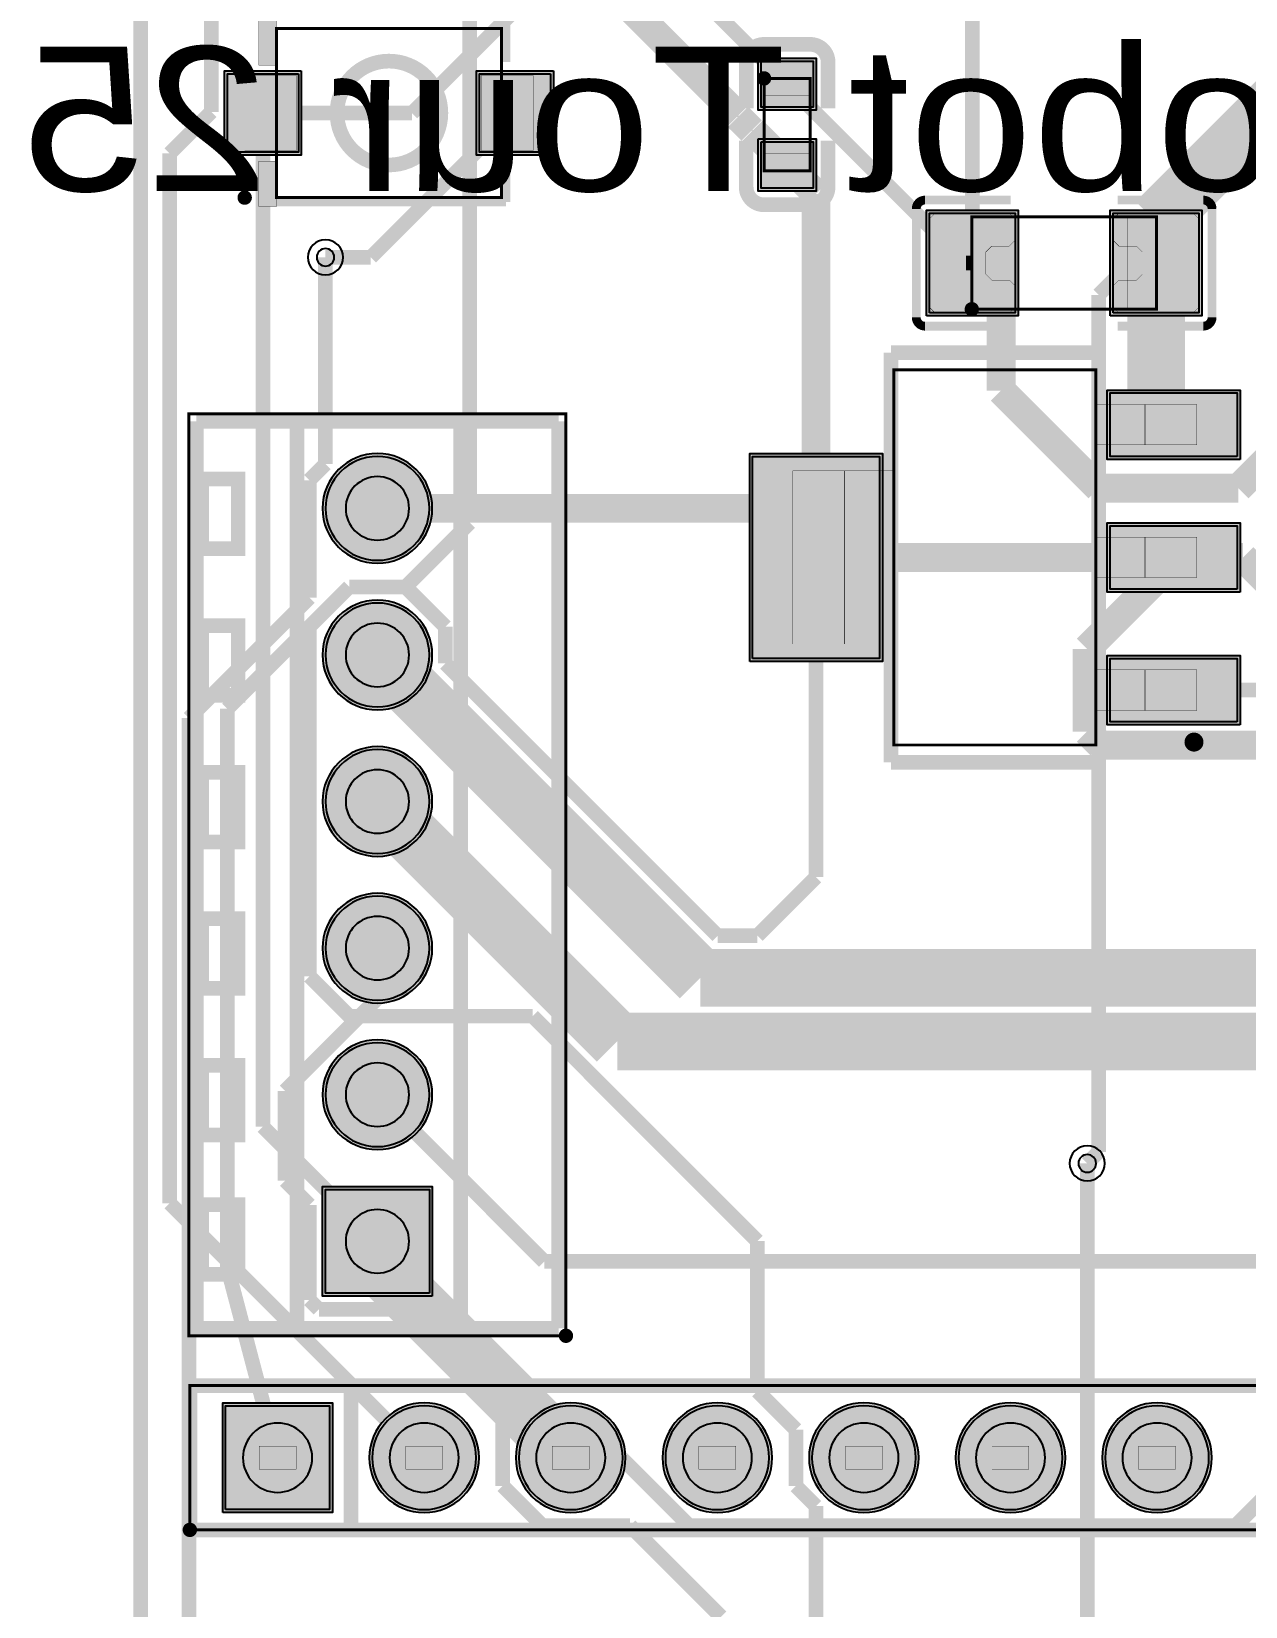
# Model space of a CAD drawing. Header units: millimetres. Extents: x 37.1 to 92.6, y -93.1 to -31.1.
# Drawn here: x 37.11 to 58.14, y -72.28 to -44.99 of the extents above; entities that cross this region are included whole.
import ezdxf
from ezdxf.enums import TextEntityAlignment as Align

# ---------------------------------------------------------------- set-up
doc = ezdxf.new("R2010")
doc.units = ezdxf.units.MM
doc.header["$MEASUREMENT"] = 0
for name, color, linetype, true_color in [('Board-Outline-Layer', 7, 'Continuous', 0xff00ff), ('Bottom-Layer', 7, 'Continuous', 0x0000ff), ('Bottom-Paste-Mask-Layer', 7, 'Continuous', 0x800000), ('Bottom-Silkscreen-Layer', 7, 'Continuous', 0x66cc33), ('Bottom-Solder-Mask-Layer', 7, 'Continuous', 0xaa00ff), ('Component-Marking-Layer', 7, 'Continuous', 0x66ffcc), ('Component-Shape-Layer', 7, 'Continuous', 0x00cccc), ('Document-Layer', 7, 'Continuous', 0xffffff), ('Hole-Layer', 7, 'Continuous', 0x222222), ('Multi-Layer', 7, 'Continuous', 0xc0c0c0), ('Pin-Floating-Layer', 7, 'Continuous', 0xff99ff), ('Pin-Soldering-Layer', 7, 'Continuous', 0xcc9999), ('Top-Layer', 7, 'Continuous', 0xff0000), ('Top-Paste-Mask-Layer', 7, 'Continuous', 0x808080), ('Top-Silkscreen-Layer', 7, 'Continuous', 0xffcc00), ('Top-Solder-Mask-Layer', 7, 'Continuous', 0x800080)]:
    doc.layers.add(name, color=color, linetype=linetype, true_color=true_color)
doc.styles.get("Standard").update_dxf_attribs({"font": 'arial.ttf'})

msp = doc.modelspace()

# ---------------------------------------------------------------- hatches: boundary and pattern name
at = {"layer": 'Bottom-Layer'}
for points in [[(42.2, -53.25, 1), (44, -53.25, 1)], [(42.2, -55.79, 1), (44, -55.79, 1)], [(42.2, -58.33, 1), (44, -58.33, 1)], [(42.2, -60.87, 1), (44, -60.87, 1)], [(42.2, -63.41, 1), (44, -63.41, 1)], [(44, -66.85), (42.2, -66.85), (42.2, -65.05), (44, -65.05)], [(40.47, -70.6), (40.47, -68.8), (42.27, -68.8), (42.27, -70.6)], [(43.01, -69.7, 1), (44.81, -69.7, 1)], [(45.55, -69.7, 1), (47.35, -69.7, 1)], [(48.09, -69.7, 1), (49.89, -69.7, 1)], [(50.63, -69.7, 1), (52.43, -69.7, 1)], [(53.17, -69.7, 1), (54.97, -69.7, 1)], [(55.71, -69.7, 1), (57.51, -69.7, 1)]]:
    msp.add_hatch(color=256, dxfattribs=at).paths.add_polyline_path(points)
at = {"layer": 'Bottom-Paste-Mask-Layer'}
for points in [[(42.2, -53.25, 1), (44, -53.25, 1)], [(42.2, -55.79, 1), (44, -55.79, 1)], [(42.2, -58.33, 1), (44, -58.33, 1)], [(42.2, -60.87, 1), (44, -60.87, 1)], [(42.2, -63.41, 1), (44, -63.41, 1)], [(44, -66.85), (42.2, -66.85), (42.2, -65.05), (44, -65.05)], [(40.47, -70.6), (40.47, -68.8), (42.27, -68.8), (42.27, -70.6)], [(43.01, -69.7, 1), (44.81, -69.7, 1)], [(45.55, -69.7, 1), (47.35, -69.7, 1)], [(48.09, -69.7, 1), (49.89, -69.7, 1)], [(50.63, -69.7, 1), (52.43, -69.7, 1)], [(53.17, -69.7, 1), (54.97, -69.7, 1)], [(55.71, -69.7, 1), (57.51, -69.7, 1)]]:
    msp.add_hatch(color=256, dxfattribs=at).paths.add_polyline_path(points)
at = {"layer": 'Bottom-Solder-Mask-Layer'}
for points in [[(42.149, -53.25, 1), (44.051, -53.25, 1)], [(42.149, -55.79, 1), (44.051, -55.79, 1)], [(42.149, -58.33, 1), (44.051, -58.33, 1)], [(42.149, -60.87, 1), (44.051, -60.87, 1)], [(42.149, -63.41, 1), (44.051, -63.41, 1)], [(44.051, -66.901), (42.149, -66.901), (42.149, -64.999), (44.051, -64.999)], [(40.419, -70.651), (40.419, -68.749), (42.321, -68.749), (42.321, -70.651)], [(42.959, -69.7, 1), (44.861, -69.7, 1)], [(45.499, -69.7, 1), (47.401, -69.7, 1)], [(48.039, -69.7, 1), (49.941, -69.7, 1)], [(50.579, -69.7, 1), (52.481, -69.7, 1)], [(53.119, -69.7, 1), (55.021, -69.7, 1)], [(55.659, -69.7, 1), (57.561, -69.7, 1)]]:
    msp.add_hatch(color=256, dxfattribs=at).paths.add_polyline_path(points)
at = {"layer": 'Component-Marking-Layer'}
for points in [[(49.74, -45.8, 1), (49.86, -45.8, 1)], [(49.74, -45.8, 1), (49.86, -45.8, 1)], [(40.74, -47.865, 1), (40.86, -47.865, 1)], [(40.74, -47.865, 1), (40.86, -47.865, 1)], [(53.34, -49.8, 1), (53.46, -49.8, 1)], [(53.34, -49.8, 1), (53.46, -49.8, 1)], [(57.15, -57.3, 1), (57.35, -57.3, 1)], [(57.15, -57.3, 1), (57.35, -57.3, 1)], [(46.307, -67.587, 1), (46.427, -67.587, 1)], [(46.307, -67.587, 1), (46.427, -67.587, 1)], [(39.79, -70.95, 1), (39.91, -70.95, 1)], [(39.79, -70.95, 1), (39.91, -70.95, 1)]]:
    msp.add_hatch(color=256, dxfattribs=at).paths.add_polyline_path(points)
at = {"layer": 'Hole-Layer'}
for points in [[(42.55, -53.25, 1), (43.65, -53.25, 1)], [(42.55, -55.79, 1), (43.65, -55.79, 1)], [(42.55, -58.33, 1), (43.65, -58.33, 1)], [(42.55, -60.87, 1), (43.65, -60.87, 1)], [(42.55, -63.41, 1), (43.65, -63.41, 1)], [(42.55, -65.95, 1), (43.65, -65.95, 1)], [(40.77, -69.7, 1), (41.97, -69.7, 1)], [(43.31, -69.7, 1), (44.51, -69.7, 1)], [(45.85, -69.7, 1), (47.05, -69.7, 1)], [(48.39, -69.7, 1), (49.59, -69.7, 1)], [(50.93, -69.7, 1), (52.13, -69.7, 1)], [(53.47, -69.7, 1), (54.67, -69.7, 1)], [(56.01, -69.7, 1), (57.21, -69.7, 1)]]:
    msp.add_hatch(color=256, dxfattribs=at).paths.add_polyline_path(points)
at = {"layer": 'Multi-Layer'}
for points in [[(42.2, -53.25, 1), (44, -53.25, 1)], [(42.2, -53.25, 1), (44, -53.25, 1)], [(42.2, -53.25, 1), (44, -53.25, 1)], [(42.2, -55.79, 1), (44, -55.79, 1)], [(42.2, -55.79, 1), (44, -55.79, 1)], [(42.2, -55.79, 1), (44, -55.79, 1)], [(42.2, -58.33, 1), (44, -58.33, 1)], [(42.2, -58.33, 1), (44, -58.33, 1)], [(42.2, -58.33, 1), (44, -58.33, 1)], [(42.2, -60.87, 1), (44, -60.87, 1)], [(42.2, -60.87, 1), (44, -60.87, 1)], [(42.2, -60.87, 1), (44, -60.87, 1)], [(42.2, -63.41, 1), (44, -63.41, 1)], [(42.2, -63.41, 1), (44, -63.41, 1)], [(42.2, -63.41, 1), (44, -63.41, 1)], [(44, -66.85), (42.2, -66.85), (42.2, -65.05), (44, -65.05)], [(44, -66.85), (42.2, -66.85), (42.2, -65.05), (44, -65.05)], [(44, -66.85), (42.2, -66.85), (42.2, -65.05), (44, -65.05)], [(40.47, -70.6), (40.47, -68.8), (42.27, -68.8), (42.27, -70.6)], [(40.47, -70.6), (40.47, -68.8), (42.27, -68.8), (42.27, -70.6)], [(40.47, -70.6), (40.47, -68.8), (42.27, -68.8), (42.27, -70.6)], [(43.01, -69.7, 1), (44.81, -69.7, 1)], [(43.01, -69.7, 1), (44.81, -69.7, 1)], [(43.01, -69.7, 1), (44.81, -69.7, 1)], [(45.55, -69.7, 1), (47.35, -69.7, 1)], [(45.55, -69.7, 1), (47.35, -69.7, 1)], [(45.55, -69.7, 1), (47.35, -69.7, 1)], [(48.09, -69.7, 1), (49.89, -69.7, 1)], [(48.09, -69.7, 1), (49.89, -69.7, 1)], [(48.09, -69.7, 1), (49.89, -69.7, 1)], [(50.63, -69.7, 1), (52.43, -69.7, 1)], [(50.63, -69.7, 1), (52.43, -69.7, 1)], [(50.63, -69.7, 1), (52.43, -69.7, 1)], [(53.17, -69.7, 1), (54.97, -69.7, 1)], [(53.17, -69.7, 1), (54.97, -69.7, 1)], [(53.17, -69.7, 1), (54.97, -69.7, 1)], [(55.71, -69.7, 1), (57.51, -69.7, 1)], [(55.71, -69.7, 1), (57.51, -69.7, 1)], [(55.71, -69.7, 1), (57.51, -69.7, 1)]]:
    msp.add_hatch(color=256, dxfattribs=at).paths.add_polyline_path(points)
at = {"layer": 'Pin-Floating-Layer'}
for points in [[(55.54, -52.15), (55.54, -51.45), (56.41, -51.45), (56.41, -52.15)], [(55.54, -52.15), (55.54, -51.45), (56.41, -51.45), (56.41, -52.15)], [(51.19, -55.6), (51.19, -52.6), (52.06, -52.6), (52.06, -55.6)], [(51.19, -55.6), (51.19, -52.6), (52.06, -52.6), (52.06, -55.6)], [(55.54, -54.45), (55.54, -53.75), (56.41, -53.75), (56.41, -54.45)], [(55.54, -54.45), (55.54, -53.75), (56.41, -53.75), (56.41, -54.45)], [(55.54, -56.75), (55.54, -56.05), (56.41, -56.05), (56.41, -56.75)], [(55.54, -56.75), (55.54, -56.05), (56.41, -56.05), (56.41, -56.75)]]:
    msp.add_hatch(color=256, dxfattribs=at).paths.add_polyline_path(points)
at = {"layer": 'Pin-Soldering-Layer'}
for points in [[(40.8, -47.05), (40.8, -45.75), (41.7, -45.75), (41.7, -47.05)], [(40.8, -47.05), (40.8, -45.75), (41.7, -45.75), (41.7, -47.05)], [(45.8, -47.05), (45.8, -45.75), (44.9, -45.75), (44.9, -47.05)], [(45.8, -47.05), (45.8, -45.75), (44.9, -45.75), (44.9, -47.05)], [(49.8, -45.8), (50.6, -45.8), (50.6, -46.1), (49.8, -46.1)], [(49.8, -45.8), (50.6, -45.8), (50.6, -46.1), (49.8, -46.1)], [(49.8, -47.4), (50.6, -47.4), (50.6, -47.1), (49.8, -47.1)], [(49.8, -47.4), (50.6, -47.4), (50.6, -47.1), (49.8, -47.1)], [(53.4, -49.8), (53.4, -48.2), (53.9, -48.2), (53.9, -49.8)], [(53.4, -49.8), (53.4, -48.2), (53.9, -48.2), (53.9, -49.8)], [(56.6, -49.8), (56.6, -48.2), (56.1, -48.2), (56.1, -49.8)], [(56.6, -49.8), (56.6, -48.2), (56.1, -48.2), (56.1, -49.8)], [(56.4, -52.15), (56.4, -51.45), (57.3, -51.45), (57.3, -52.15)], [(56.4, -52.15), (56.4, -51.45), (57.3, -51.45), (57.3, -52.15)], [(50.3, -55.6), (50.3, -52.6), (51.2, -52.6), (51.2, -55.6)], [(50.3, -55.6), (50.3, -52.6), (51.2, -52.6), (51.2, -55.6)], [(42.65, -53.25, 1), (43.55, -53.25, 1)], [(42.65, -53.25, 1), (43.55, -53.25, 1)], [(56.4, -54.45), (56.4, -53.75), (57.3, -53.75), (57.3, -54.45)], [(56.4, -54.45), (56.4, -53.75), (57.3, -53.75), (57.3, -54.45)], [(42.65, -55.79, 1), (43.55, -55.79, 1)], [(42.65, -55.79, 1), (43.55, -55.79, 1)], [(56.4, -56.75), (56.4, -56.05), (57.3, -56.05), (57.3, -56.75)], [(56.4, -56.75), (56.4, -56.05), (57.3, -56.05), (57.3, -56.75)], [(42.65, -58.33, 1), (43.55, -58.33, 1)], [(42.65, -58.33, 1), (43.55, -58.33, 1)], [(42.65, -60.87, 1), (43.55, -60.87, 1)], [(42.65, -60.87, 1), (43.55, -60.87, 1)], [(42.65, -63.41, 1), (43.55, -63.41, 1)], [(42.65, -63.41, 1), (43.55, -63.41, 1)], [(42.65, -65.95, 1), (43.55, -65.95, 1)], [(42.65, -65.95, 1), (43.55, -65.95, 1)], [(41.05, -69.5), (41.69, -69.5), (41.69, -69.9), (41.05, -69.9)], [(41.05, -69.5), (41.69, -69.5), (41.69, -69.9), (41.05, -69.9)], [(43.59, -69.5), (44.23, -69.5), (44.23, -69.9), (43.59, -69.9)], [(43.59, -69.5), (44.23, -69.5), (44.23, -69.9), (43.59, -69.9)], [(46.13, -69.5), (46.77, -69.5), (46.77, -69.9), (46.13, -69.9)], [(46.13, -69.5), (46.77, -69.5), (46.77, -69.9), (46.13, -69.9)], [(48.67, -69.5), (49.31, -69.5), (49.31, -69.9), (48.67, -69.9)], [(48.67, -69.5), (49.31, -69.5), (49.31, -69.9), (48.67, -69.9)], [(51.21, -69.5), (51.85, -69.5), (51.85, -69.9), (51.21, -69.9)], [(51.21, -69.5), (51.85, -69.5), (51.85, -69.9), (51.21, -69.9)], [(53.75, -69.5), (54.39, -69.5), (54.39, -69.9), (53.75, -69.9)], [(53.75, -69.5), (54.39, -69.5), (54.39, -69.9), (53.75, -69.9)], [(56.29, -69.5), (56.93, -69.5), (56.93, -69.9), (56.29, -69.9)], [(56.29, -69.5), (56.93, -69.5), (56.93, -69.9), (56.29, -69.9)]]:
    msp.add_hatch(color=256, dxfattribs=at).paths.add_polyline_path(points)
at = {"layer": 'Top-Layer'}
for points in [[(49.75, -45.5), (50.65, -45.5), (50.65, -46.3), (49.75, -46.3)], [(41.73, -45.72), (41.73, -47.08), (40.5, -47.08), (40.5, -45.72)], [(46.1, -45.72), (46.1, -47.08), (44.87, -47.08), (44.87, -45.72)], [(49.75, -46.9), (50.65, -46.9), (50.65, -47.7), (49.75, -47.7)], [(52.665, -49.864), (52.665, -48.136), (54.15, -48.136), (54.15, -49.864)], [(55.85, -49.864), (55.85, -48.136), (57.335, -48.136), (57.335, -49.864)], [(57.999, -52.35), (55.799, -52.35), (55.799, -51.25), (57.999, -51.25)], [(42.2, -53.25, 1), (44, -53.25, 1)], [(49.601, -55.85), (49.601, -52.35), (51.801, -52.35), (51.801, -55.85)], [(57.999, -54.65), (55.799, -54.65), (55.799, -53.55), (57.999, -53.55)], [(42.2, -55.79, 1), (44, -55.79, 1)], [(57.999, -56.95), (55.799, -56.95), (55.799, -55.85), (57.999, -55.85)], [(42.2, -58.33, 1), (44, -58.33, 1)], [(42.2, -60.87, 1), (44, -60.87, 1)], [(42.2, -63.41, 1), (44, -63.41, 1)], [(44, -66.85), (42.2, -66.85), (42.2, -65.05), (44, -65.05)], [(40.47, -70.6), (40.47, -68.8), (42.27, -68.8), (42.27, -70.6)], [(43.01, -69.7, 1), (44.81, -69.7, 1)], [(45.55, -69.7, 1), (47.35, -69.7, 1)], [(48.09, -69.7, 1), (49.89, -69.7, 1)], [(50.63, -69.7, 1), (52.43, -69.7, 1)], [(53.17, -69.7, 1), (54.97, -69.7, 1)], [(55.71, -69.7, 1), (57.51, -69.7, 1)]]:
    msp.add_hatch(color=256, dxfattribs=at).paths.add_polyline_path(points)
at = {"layer": 'Top-Paste-Mask-Layer'}
for points in [[(49.75, -45.5), (50.65, -45.5), (50.65, -46.3), (49.75, -46.3)], [(41.73, -45.72), (41.73, -47.08), (40.5, -47.08), (40.5, -45.72)], [(46.1, -45.72), (46.1, -47.08), (44.87, -47.08), (44.87, -45.72)], [(49.75, -46.9), (50.65, -46.9), (50.65, -47.7), (49.75, -47.7)], [(54.15, -49.764), (54.15, -49.394), (54.05, -49.294), (53.745, -49.294), (53.645, -49.194), (53.645, -48.806), (53.745, -48.706), (54.05, -48.706), (54.15, -48.606), (54.15, -48.236), (54.05, -48.136), (52.765, -48.136), (52.665, -48.236), (52.665, -49.764), (52.765, -49.864), (54.05, -49.864)], [(54.15, -49.764), (54.15, -49.394), (54.05, -49.294), (53.745, -49.294), (53.645, -49.194), (53.645, -48.806), (53.745, -48.706), (54.05, -48.706), (54.15, -48.606), (54.15, -48.236), (54.05, -48.136), (52.765, -48.136), (52.665, -48.236), (52.665, -49.764), (52.765, -49.864), (54.05, -49.864)], [(55.85, -49.764), (55.85, -49.394), (55.95, -49.294), (56.255, -49.294), (56.355, -49.194), (56.355, -48.806), (56.255, -48.706), (55.95, -48.706), (55.85, -48.606), (55.85, -48.236), (55.95, -48.136), (57.235, -48.136), (57.335, -48.236), (57.335, -49.764), (57.235, -49.864), (55.95, -49.864)], [(55.85, -49.764), (55.85, -49.394), (55.95, -49.294), (56.255, -49.294), (56.355, -49.194), (56.355, -48.806), (56.255, -48.706), (55.95, -48.706), (55.85, -48.606), (55.85, -48.236), (55.95, -48.136), (57.235, -48.136), (57.335, -48.236), (57.335, -49.764), (57.235, -49.864), (55.95, -49.864)], [(57.999, -52.35), (55.799, -52.35), (55.799, -51.25), (57.999, -51.25)], [(42.2, -53.25, 1), (44, -53.25, 1)], [(49.601, -55.85), (49.601, -52.35), (51.801, -52.35), (51.801, -55.85)], [(57.999, -54.65), (55.799, -54.65), (55.799, -53.55), (57.999, -53.55)], [(42.2, -55.79, 1), (44, -55.79, 1)], [(57.999, -56.95), (55.799, -56.95), (55.799, -55.85), (57.999, -55.85)], [(42.2, -58.33, 1), (44, -58.33, 1)], [(42.2, -60.87, 1), (44, -60.87, 1)], [(42.2, -63.41, 1), (44, -63.41, 1)], [(44, -66.85), (42.2, -66.85), (42.2, -65.05), (44, -65.05)], [(40.47, -70.6), (40.47, -68.8), (42.27, -68.8), (42.27, -70.6)], [(43.01, -69.7, 1), (44.81, -69.7, 1)], [(45.55, -69.7, 1), (47.35, -69.7, 1)], [(48.09, -69.7, 1), (49.89, -69.7, 1)], [(50.63, -69.7, 1), (52.43, -69.7, 1)], [(53.17, -69.7, 1), (54.97, -69.7, 1)], [(55.71, -69.7, 1), (57.51, -69.7, 1)]]:
    msp.add_hatch(color=256, dxfattribs=at).paths.add_polyline_path(points)
at = {"layer": 'Top-Silkscreen-Layer'}
for points in [[(41.35, -44.783), (41.35, -45.568), (41.045, -45.568), (41.045, -44.783)], [(41.35, -44.783), (41.35, -45.568), (41.045, -45.568), (41.045, -44.783)], [(41.35, -48.018), (41.35, -47.233), (41.045, -47.233), (41.045, -48.018)], [(41.35, -48.018), (41.35, -47.233), (41.045, -47.233), (41.045, -48.018)]]:
    msp.add_hatch(color=256, dxfattribs=at).paths.add_polyline_path(points)
at = {"layer": 'Top-Solder-Mask-Layer'}
for points in [[(49.699, -45.449), (50.701, -45.449), (50.701, -46.351), (49.699, -46.351)], [(41.781, -45.669), (41.781, -47.131), (40.449, -47.131), (40.449, -45.669)], [(46.151, -45.669), (46.151, -47.131), (44.819, -47.131), (44.819, -45.669)], [(49.699, -46.849), (50.701, -46.849), (50.701, -47.751), (49.699, -47.751)], [(52.614, -49.915), (52.614, -48.085), (54.201, -48.085), (54.201, -49.915)], [(55.799, -49.915), (55.799, -48.085), (57.386, -48.085), (57.386, -49.915)], [(58.05, -52.401), (55.748, -52.401), (55.748, -51.199), (58.05, -51.199)], [(42.149, -53.25, 1), (44.051, -53.25, 1)], [(49.551, -55.901), (49.551, -52.299), (51.852, -52.299), (51.852, -55.901)], [(58.05, -54.701), (55.748, -54.701), (55.748, -53.499), (58.05, -53.499)], [(42.149, -55.79, 1), (44.051, -55.79, 1)], [(58.05, -57.001), (55.748, -57.001), (55.748, -55.799), (58.05, -55.799)], [(42.149, -58.33, 1), (44.051, -58.33, 1)], [(42.149, -60.87, 1), (44.051, -60.87, 1)], [(42.149, -63.41, 1), (44.051, -63.41, 1)], [(44.051, -66.901), (42.149, -66.901), (42.149, -64.999), (44.051, -64.999)], [(40.419, -70.651), (40.419, -68.749), (42.321, -68.749), (42.321, -70.651)], [(42.959, -69.7, 1), (44.861, -69.7, 1)], [(45.499, -69.7, 1), (47.401, -69.7, 1)], [(48.039, -69.7, 1), (49.941, -69.7, 1)], [(50.579, -69.7, 1), (52.481, -69.7, 1)], [(53.119, -69.7, 1), (55.021, -69.7, 1)], [(55.659, -69.7, 1), (57.561, -69.7, 1)]]:
    msp.add_hatch(color=256, dxfattribs=at).paths.add_polyline_path(points)

# ---------------------------------------------------------------- linework, layer by layer
at = {"layer": 'Board-Outline-Layer', "const_width": 0.254}
msp.add_lwpolyline([(39, -93), (92.5, -93), (92.5, -31.2), (39, -31.2)], close=True, dxfattribs=at)
at = {"layer": 'Bottom-Layer', "const_width": 0.254}
for points in [[(69.279, -35.871), (55.6, -49.55)], [(44.7, -40.8), (44.7, -53.499)], [(42.2, -52.483), (42.2, -48.9)], [(55.6, -49.55), (55.6, -64.4)], [(41.921, -52.762), (42.2, -52.483)], [(41.921, -54.798), (41.921, -52.762)], [(44.7, -53.499), (43.588, -54.611)], [(42.612, -54.611), (40.5, -56.723)], [(43.588, -54.611), (42.612, -54.611)], [(39.835, -56.884), (41.921, -54.798)], [(39.835, -73.542), (39.835, -56.884)], [(40.5, -56.723), (40.5, -66.4)], [(43.1, -60.87), (43.1, -61.743)], [(43.1, -61.743), (41.5, -63.343)], [(41.5, -63.343), (41.5, -64.9)], [(43.1, -63.41), (45.99, -66.3)], [(55.6, -64.4), (55.4, -64.6)], [(41.5, -64.9), (41.921, -65.321)], [(41.921, -65.321), (41.921, -66.966)], [(40.5, -66.4), (41.37, -69.7)], [(45.99, -66.3), (62.498, -66.3)], [(41.921, -66.966), (42.085, -67.129)], [(42.085, -67.129), (43.729, -67.129)], [(43.729, -67.129), (45.271, -68.671)], [(45.271, -68.671), (45.271, -70.189)], [(46.45, -69.7), (47.323, -69.7)], [(47.323, -69.7), (48.502, -70.879)], [(57.971, -70.879), (59.15, -69.7)], [(45.271, -70.189), (45.962, -70.879)], [(45.962, -70.879), (47.479, -70.879)], [(47.479, -70.879), (49.056, -72.456)], [(48.502, -70.879), (57.971, -70.879)]]:
    msp.add_lwpolyline(points, dxfattribs=at)
at = {"layer": 'Bottom-Layer'}
for points in [[(42.2, -53.25, 1), (44, -53.25), (44, -53.25, 1), (42.2, -53.25)], [(42.2, -55.79, 1), (44, -55.79), (44, -55.79, 1), (42.2, -55.79)], [(42.2, -58.33, 1), (44, -58.33), (44, -58.33, 1), (42.2, -58.33)], [(42.2, -60.87, 1), (44, -60.87), (44, -60.87, 1), (42.2, -60.87)], [(42.2, -63.41, 1), (44, -63.41), (44, -63.41, 1), (42.2, -63.41)], [(43.01, -69.7, 1), (44.81, -69.7), (44.81, -69.7, 1), (43.01, -69.7)], [(45.55, -69.7, 1), (47.35, -69.7), (47.35, -69.7, 1), (45.55, -69.7)], [(48.09, -69.7, 1), (49.89, -69.7), (49.89, -69.7, 1), (48.09, -69.7)], [(50.63, -69.7, 1), (52.43, -69.7), (52.43, -69.7, 1), (50.63, -69.7)], [(53.17, -69.7, 1), (54.97, -69.7), (54.97, -69.7, 1), (53.17, -69.7)], [(55.71, -69.7, 1), (57.51, -69.7), (57.51, -69.7, 1), (55.71, -69.7)]]:
    msp.add_lwpolyline(points, format="xyb", dxfattribs=at)
for points in [[(44, -66.85), (42.2, -66.85), (42.2, -65.05), (44, -65.05)], [(40.47, -70.6), (40.47, -68.8), (42.27, -68.8), (42.27, -70.6)]]:
    msp.add_lwpolyline(points, close=True, dxfattribs=at)
at = {"layer": 'Bottom-Paste-Mask-Layer'}
for points in [[(42.2, -53.25, 1), (44, -53.25), (44, -53.25, 1), (42.2, -53.25)], [(42.2, -55.79, 1), (44, -55.79), (44, -55.79, 1), (42.2, -55.79)], [(42.2, -58.33, 1), (44, -58.33), (44, -58.33, 1), (42.2, -58.33)], [(42.2, -60.87, 1), (44, -60.87), (44, -60.87, 1), (42.2, -60.87)], [(42.2, -63.41, 1), (44, -63.41), (44, -63.41, 1), (42.2, -63.41)], [(43.01, -69.7, 1), (44.81, -69.7), (44.81, -69.7, 1), (43.01, -69.7)], [(45.55, -69.7, 1), (47.35, -69.7), (47.35, -69.7, 1), (45.55, -69.7)], [(48.09, -69.7, 1), (49.89, -69.7), (49.89, -69.7, 1), (48.09, -69.7)], [(50.63, -69.7, 1), (52.43, -69.7), (52.43, -69.7, 1), (50.63, -69.7)], [(53.17, -69.7, 1), (54.97, -69.7), (54.97, -69.7, 1), (53.17, -69.7)], [(55.71, -69.7, 1), (57.51, -69.7), (57.51, -69.7, 1), (55.71, -69.7)]]:
    msp.add_lwpolyline(points, format="xyb", dxfattribs=at)
for points in [[(44, -66.85), (42.2, -66.85), (42.2, -65.05), (44, -65.05)], [(40.47, -70.6), (40.47, -68.8), (42.27, -68.8), (42.27, -70.6)]]:
    msp.add_lwpolyline(points, close=True, dxfattribs=at)
at = {"layer": 'Bottom-Solder-Mask-Layer'}
for points in [[(42.149, -53.25, 1), (44.051, -53.25, 1)], [(42.149, -55.79, 1), (44.051, -55.79, 1)], [(42.149, -58.33, 1), (44.051, -58.33, 1)], [(42.149, -60.87, 1), (44.051, -60.87, 1)], [(42.149, -63.41, 1), (44.051, -63.41, 1)], [(42.959, -69.7, 1), (44.861, -69.7, 1)], [(45.499, -69.7, 1), (47.401, -69.7, 1)], [(48.039, -69.7, 1), (49.941, -69.7, 1)], [(50.579, -69.7, 1), (52.481, -69.7, 1)], [(53.119, -69.7, 1), (55.021, -69.7, 1)], [(55.659, -69.7, 1), (57.561, -69.7, 1)]]:
    msp.add_lwpolyline(points, format="xyb", close=True, dxfattribs=at)
for points in [[(44.051, -66.901), (42.149, -66.901), (42.149, -64.999), (44.051, -64.999)], [(40.419, -70.651), (40.419, -68.749), (42.321, -68.749), (42.321, -70.651)]]:
    msp.add_lwpolyline(points, close=True, dxfattribs=at)
at = {"layer": 'Component-Marking-Layer', "const_width": 0.129}
for points in [[(49.74, -45.8, 1), (49.86, -45.8), (49.86, -45.8, 1), (49.74, -45.8)], [(49.74, -45.8, 1), (49.86, -45.8), (49.86, -45.8, 1), (49.74, -45.8)], [(40.74, -47.865, 1), (40.86, -47.865), (40.86, -47.865, 1), (40.74, -47.865)], [(40.74, -47.865, 1), (40.86, -47.865), (40.86, -47.865, 1), (40.74, -47.865)], [(53.34, -49.8, 1), (53.46, -49.8), (53.46, -49.8, 1), (53.34, -49.8)], [(53.34, -49.8, 1), (53.46, -49.8), (53.46, -49.8, 1), (53.34, -49.8)], [(46.307, -67.587, 1), (46.427, -67.587), (46.427, -67.587, 1), (46.307, -67.587)], [(46.307, -67.587, 1), (46.427, -67.587), (46.427, -67.587, 1), (46.307, -67.587)], [(39.79, -70.95, 1), (39.91, -70.95), (39.91, -70.95, 1), (39.79, -70.95)], [(39.79, -70.95, 1), (39.91, -70.95), (39.91, -70.95, 1), (39.79, -70.95)]]:
    msp.add_lwpolyline(points, format="xyb", dxfattribs=at)
msp.add_lwpolyline([(57.15, -57.3, 1), (57.35, -57.3, 1)], format="xyb", close=True, dxfattribs=at)
msp.add_lwpolyline([(57.15, -57.3, 1), (57.35, -57.3, 1)], format="xyb", close=True, dxfattribs=at)
at = {"layer": 'Component-Shape-Layer', "const_width": 0.0508}
for points in [[(41.35, -47.865), (41.35, -44.935), (45.25, -44.935), (45.25, -47.865)], [(41.35, -47.865), (41.35, -44.935), (45.25, -44.935), (45.25, -47.865)], [(49.8, -45.8), (50.6, -45.8), (50.6, -47.4), (49.8, -47.4)], [(49.8, -45.8), (50.6, -45.8), (50.6, -47.4), (49.8, -47.4)], [(53.4, -49.8), (53.4, -48.2), (56.6, -48.2), (56.6, -49.8)], [(53.4, -49.8), (53.4, -48.2), (56.6, -48.2), (56.6, -49.8)], [(52.05, -57.35), (52.05, -50.85), (55.55, -50.85), (55.55, -57.35)], [(52.05, -57.35), (52.05, -50.85), (55.55, -50.85), (55.55, -57.35)], [(39.834, -67.587), (39.834, -51.613), (46.367, -51.613), (46.367, -67.587)], [(39.834, -67.587), (39.834, -51.613), (46.367, -51.613), (46.367, -67.587)], [(39.85, -70.95), (39.85, -68.45), (91.15, -68.45), (91.15, -70.95)], [(39.85, -70.95), (39.85, -68.45), (91.15, -68.45), (91.15, -70.95)]]:
    msp.add_lwpolyline(points, close=True, dxfattribs=at)
at = {"layer": 'Document-Layer', "const_width": 0.254}
msp.add_lwpolyline([(57.356, -56.386, 1), (57.61, -56.386, 1)], format="xyb", close=True, dxfattribs=at)
msp.add_lwpolyline([(57.356, -56.386, 1), (57.61, -56.386, 1)], format="xyb", close=True, dxfattribs=at)
at = {"layer": 'Hole-Layer'}
for points in [[(42.048, -48.9, 1), (42.353, -48.9, 1)], [(42.55, -53.25, 1), (43.65, -53.25, 1)], [(42.55, -55.79, 1), (43.65, -55.79, 1)], [(42.55, -58.33, 1), (43.65, -58.33, 1)], [(42.55, -60.87, 1), (43.65, -60.87, 1)], [(42.55, -63.41, 1), (43.65, -63.41, 1)], [(55.248, -64.6, 1), (55.553, -64.6, 1)], [(42.55, -65.95, 1), (43.65, -65.95, 1)], [(40.77, -69.7, 1), (41.97, -69.7, 1)], [(43.31, -69.7, 1), (44.51, -69.7, 1)], [(45.85, -69.7, 1), (47.05, -69.7, 1)], [(48.39, -69.7, 1), (49.59, -69.7, 1)], [(50.93, -69.7, 1), (52.13, -69.7, 1)], [(53.47, -69.7, 1), (54.67, -69.7, 1)], [(56.01, -69.7, 1), (57.21, -69.7, 1)]]:
    msp.add_lwpolyline(points, format="xyb", close=True, dxfattribs=at)
at = {"layer": 'Multi-Layer'}
for points in [[(41.895, -48.9, 1), (42.505, -48.9, 1)], [(55.095, -64.6, 1), (55.705, -64.6, 1)]]:
    msp.add_lwpolyline(points, format="xyb", close=True, dxfattribs=at)
for points in [[(42.2, -53.25, 1), (44, -53.25), (44, -53.25, 1), (42.2, -53.25)], [(42.2, -53.25, 1), (44, -53.25), (44, -53.25, 1), (42.2, -53.25)], [(42.2, -53.25, 1), (44, -53.25), (44, -53.25, 1), (42.2, -53.25)], [(42.2, -55.79, 1), (44, -55.79), (44, -55.79, 1), (42.2, -55.79)], [(42.2, -55.79, 1), (44, -55.79), (44, -55.79, 1), (42.2, -55.79)], [(42.2, -55.79, 1), (44, -55.79), (44, -55.79, 1), (42.2, -55.79)], [(42.2, -58.33, 1), (44, -58.33), (44, -58.33, 1), (42.2, -58.33)], [(42.2, -58.33, 1), (44, -58.33), (44, -58.33, 1), (42.2, -58.33)], [(42.2, -58.33, 1), (44, -58.33), (44, -58.33, 1), (42.2, -58.33)], [(42.2, -60.87, 1), (44, -60.87), (44, -60.87, 1), (42.2, -60.87)], [(42.2, -60.87, 1), (44, -60.87), (44, -60.87, 1), (42.2, -60.87)], [(42.2, -60.87, 1), (44, -60.87), (44, -60.87, 1), (42.2, -60.87)], [(42.2, -63.41, 1), (44, -63.41), (44, -63.41, 1), (42.2, -63.41)], [(42.2, -63.41, 1), (44, -63.41), (44, -63.41, 1), (42.2, -63.41)], [(42.2, -63.41, 1), (44, -63.41), (44, -63.41, 1), (42.2, -63.41)], [(43.01, -69.7, 1), (44.81, -69.7), (44.81, -69.7, 1), (43.01, -69.7)], [(43.01, -69.7, 1), (44.81, -69.7), (44.81, -69.7, 1), (43.01, -69.7)], [(43.01, -69.7, 1), (44.81, -69.7), (44.81, -69.7, 1), (43.01, -69.7)], [(45.55, -69.7, 1), (47.35, -69.7), (47.35, -69.7, 1), (45.55, -69.7)], [(45.55, -69.7, 1), (47.35, -69.7), (47.35, -69.7, 1), (45.55, -69.7)], [(45.55, -69.7, 1), (47.35, -69.7), (47.35, -69.7, 1), (45.55, -69.7)], [(48.09, -69.7, 1), (49.89, -69.7), (49.89, -69.7, 1), (48.09, -69.7)], [(48.09, -69.7, 1), (49.89, -69.7), (49.89, -69.7, 1), (48.09, -69.7)], [(48.09, -69.7, 1), (49.89, -69.7), (49.89, -69.7, 1), (48.09, -69.7)], [(50.63, -69.7, 1), (52.43, -69.7), (52.43, -69.7, 1), (50.63, -69.7)], [(50.63, -69.7, 1), (52.43, -69.7), (52.43, -69.7, 1), (50.63, -69.7)], [(50.63, -69.7, 1), (52.43, -69.7), (52.43, -69.7, 1), (50.63, -69.7)], [(53.17, -69.7, 1), (54.97, -69.7), (54.97, -69.7, 1), (53.17, -69.7)], [(53.17, -69.7, 1), (54.97, -69.7), (54.97, -69.7, 1), (53.17, -69.7)], [(53.17, -69.7, 1), (54.97, -69.7), (54.97, -69.7, 1), (53.17, -69.7)], [(55.71, -69.7, 1), (57.51, -69.7), (57.51, -69.7, 1), (55.71, -69.7)], [(55.71, -69.7, 1), (57.51, -69.7), (57.51, -69.7, 1), (55.71, -69.7)], [(55.71, -69.7, 1), (57.51, -69.7), (57.51, -69.7, 1), (55.71, -69.7)]]:
    msp.add_lwpolyline(points, format="xyb", dxfattribs=at)
for points in [[(44, -66.85), (42.2, -66.85), (42.2, -65.05), (44, -65.05)], [(44, -66.85), (42.2, -66.85), (42.2, -65.05), (44, -65.05)], [(44, -66.85), (42.2, -66.85), (42.2, -65.05), (44, -65.05)], [(40.47, -70.6), (40.47, -68.8), (42.27, -68.8), (42.27, -70.6)], [(40.47, -70.6), (40.47, -68.8), (42.27, -68.8), (42.27, -70.6)], [(40.47, -70.6), (40.47, -68.8), (42.27, -68.8), (42.27, -70.6)]]:
    msp.add_lwpolyline(points, close=True, dxfattribs=at)
at = {"layer": 'Pin-Floating-Layer', "const_width": 0.00508}
for points in [[(55.54, -52.15), (55.54, -51.45), (56.41, -51.45), (56.41, -52.15)], [(55.54, -52.15), (55.54, -51.45), (56.41, -51.45), (56.41, -52.15)], [(51.19, -55.6), (51.19, -52.6), (52.06, -52.6), (52.06, -55.6)], [(51.19, -55.6), (51.19, -52.6), (52.06, -52.6), (52.06, -55.6)], [(55.54, -54.45), (55.54, -53.75), (56.41, -53.75), (56.41, -54.45)], [(55.54, -54.45), (55.54, -53.75), (56.41, -53.75), (56.41, -54.45)], [(55.54, -56.75), (55.54, -56.05), (56.41, -56.05), (56.41, -56.75)], [(55.54, -56.75), (55.54, -56.05), (56.41, -56.05), (56.41, -56.75)]]:
    msp.add_lwpolyline(points, close=True, dxfattribs=at)
at = {"layer": 'Pin-Soldering-Layer', "const_width": 0.00508}
for points in [[(40.8, -47.05), (40.8, -45.75), (41.7, -45.75), (41.7, -47.05)], [(40.8, -47.05), (40.8, -45.75), (41.7, -45.75), (41.7, -47.05)], [(45.8, -47.05), (45.8, -45.75), (44.9, -45.75), (44.9, -47.05)], [(45.8, -47.05), (45.8, -45.75), (44.9, -45.75), (44.9, -47.05)], [(49.8, -45.8), (50.6, -45.8), (50.6, -46.1), (49.8, -46.1)], [(49.8, -45.8), (50.6, -45.8), (50.6, -46.1), (49.8, -46.1)], [(49.8, -47.4), (50.6, -47.4), (50.6, -47.1), (49.8, -47.1)], [(49.8, -47.4), (50.6, -47.4), (50.6, -47.1), (49.8, -47.1)], [(53.4, -49.8), (53.4, -48.2), (53.9, -48.2), (53.9, -49.8)], [(53.4, -49.8), (53.4, -48.2), (53.9, -48.2), (53.9, -49.8)], [(56.6, -49.8), (56.6, -48.2), (56.1, -48.2), (56.1, -49.8)], [(56.6, -49.8), (56.6, -48.2), (56.1, -48.2), (56.1, -49.8)], [(56.4, -52.15), (56.4, -51.45), (57.3, -51.45), (57.3, -52.15)], [(56.4, -52.15), (56.4, -51.45), (57.3, -51.45), (57.3, -52.15)], [(50.3, -55.6), (50.3, -52.6), (51.2, -52.6), (51.2, -55.6)], [(50.3, -55.6), (50.3, -52.6), (51.2, -52.6), (51.2, -55.6)], [(56.4, -54.45), (56.4, -53.75), (57.3, -53.75), (57.3, -54.45)], [(56.4, -54.45), (56.4, -53.75), (57.3, -53.75), (57.3, -54.45)], [(56.4, -56.75), (56.4, -56.05), (57.3, -56.05), (57.3, -56.75)], [(56.4, -56.75), (56.4, -56.05), (57.3, -56.05), (57.3, -56.75)], [(41.05, -69.5), (41.69, -69.5), (41.69, -69.9), (41.05, -69.9)], [(41.05, -69.5), (41.69, -69.5), (41.69, -69.9), (41.05, -69.9)], [(43.59, -69.5), (44.23, -69.5), (44.23, -69.9), (43.59, -69.9)], [(43.59, -69.5), (44.23, -69.5), (44.23, -69.9), (43.59, -69.9)], [(46.13, -69.5), (46.77, -69.5), (46.77, -69.9), (46.13, -69.9)], [(46.13, -69.5), (46.77, -69.5), (46.77, -69.9), (46.13, -69.9)], [(48.67, -69.5), (49.31, -69.5), (49.31, -69.9), (48.67, -69.9)], [(48.67, -69.5), (49.31, -69.5), (49.31, -69.9), (48.67, -69.9)], [(51.21, -69.5), (51.85, -69.5), (51.85, -69.9), (51.21, -69.9)], [(51.21, -69.5), (51.85, -69.5), (51.85, -69.9), (51.21, -69.9)], [(53.75, -69.5), (54.39, -69.5), (54.39, -69.9), (53.75, -69.9)], [(53.75, -69.5), (54.39, -69.5), (54.39, -69.9), (53.75, -69.9)], [(56.29, -69.5), (56.93, -69.5), (56.93, -69.9), (56.29, -69.9)], [(56.29, -69.5), (56.93, -69.5), (56.93, -69.9), (56.29, -69.9)]]:
    msp.add_lwpolyline(points, close=True, dxfattribs=at)
at = {"layer": 'Pin-Soldering-Layer', "const_width": 0.129}
for points in [[(42.65, -53.25, 1), (43.55, -53.25, 1)], [(42.65, -53.25, 1), (43.55, -53.25, 1)], [(42.65, -55.79, 1), (43.55, -55.79, 1)], [(42.65, -55.79, 1), (43.55, -55.79, 1)], [(42.65, -58.33, 1), (43.55, -58.33, 1)], [(42.65, -58.33, 1), (43.55, -58.33, 1)], [(42.65, -60.87, 1), (43.55, -60.87, 1)], [(42.65, -60.87, 1), (43.55, -60.87, 1)], [(42.65, -63.41, 1), (43.55, -63.41, 1)], [(42.65, -63.41, 1), (43.55, -63.41, 1)], [(42.65, -65.95, 1), (43.55, -65.95, 1)], [(42.65, -65.95, 1), (43.55, -65.95, 1)]]:
    msp.add_lwpolyline(points, format="xyb", close=True, dxfattribs=at)
at = {"layer": 'Top-Layer'}
for points, const_width in [([(40.221, -36.474), (40.221, -46.379)], 0.254), ([(53.408, -36.798), (53.408, -49)], 0.254), ([(41.89, -38.99), (49.348, -46.448)], 0.5), ([(56.593, -48.285), (61.3, -43.578)], 1), ([(43.7, -46.4), (45.6, -44.5)], 0.254), ([(48.8, -44.5), (50.2, -45.9)], 0.254), ([(50.2, -45.9), (53.3, -49)], 0.254), ([(40.221, -46.379), (39.5, -47.1)], 0.254), ([(41.115, -63.965), (41.115, -46.4)], 0.254), ([(41.115, -46.4), (43.7, -46.4)], 0.254), ([(42.985, -48.9), (45.485, -46.4)], 0.254), ([(49.348, -46.448), (49.348, -46.467)], 0.5), ([(49.348, -46.467), (49.584, -46.702)], 0.5), ([(49.584, -46.702), (49.602, -46.702)], 0.5), ([(49.602, -46.702), (50.2, -47.3)], 0.5), ([(39.5, -47.1), (39.5, -65.29)], 0.254), ([(50.701, -47.801), (50.2, -47.3)], 0.5), ([(50.701, -54.1), (50.701, -47.801)], 0.5), ([(56.593, -49), (56.593, -48.285)], 1), ([(56.593, -49), (56.593, -51.494)], 1), ([(42.2, -48.9), (42.985, -48.9)], 0.254), ([(53.408, -49), (53.908, -49.5)], 0.5), ([(53.3, -49), (53.408, -49)], 0.254), ([(53.908, -49.5), (53.908, -51.208)], 0.5), ([(53.908, -51.208), (55.6, -52.9)], 0.5), ([(56.593, -51.494), (56.899, -51.8)], 1), ([(58.017, -52.9), (58.729, -52.189)], 0.5), ([(55.6, -52.9), (58.017, -52.9)], 0.5), ([(49.851, -53.25), (43.1, -53.25)], 0.5), ([(50.701, -54.1), (49.851, -53.25)], 0.5), ([(50.701, -54.1), (56.899, -54.1)], 0.5), ([(50.701, -59.639), (50.701, -54.1)], 0.254), ([(55.397, -55.684), (56.899, -54.182)], 0.5), ([(56.899, -54.182), (56.899, -54.1)], 0.5), ([(56.899, -54.1), (58.1, -54.1)], 0.5), ([(58.1, -54.1), (59, -55)], 0.5), ([(41.921, -55.302), (42.612, -54.611)], 0.254), ([(42.612, -54.611), (43.588, -54.611)], 0.254), ([(43.588, -54.611), (44.279, -55.302)], 0.254), ([(41.921, -61.359), (41.921, -55.302)], 0.254), ([(48.694, -61.384), (43.1, -55.79)], 1), ([(44.279, -55.302), (44.279, -55.938)], 0.254), ([(55.397, -57.117), (55.397, -55.684)], 0.5), ([(44.279, -55.938), (48.996, -60.655)], 0.254), ([(56.899, -56.4), (61.159, -56.4)], 0.254), ([(55.632, -57.352), (55.397, -57.117)], 0.5), ([(60.885, -57.352), (55.632, -57.352)], 0.5), ([(47.256, -62.486), (43.1, -58.33)], 1), ([(49.685, -60.655), (50.701, -59.639)], 0.254), ([(48.996, -60.655), (49.685, -60.655)], 0.254), ([(60.091, -61.384), (48.694, -61.384)], 1), ([(42.612, -62.049), (41.921, -61.359)], 0.254), ([(45.788, -62.049), (42.612, -62.049)], 0.254), ([(49.685, -65.946), (45.788, -62.049)], 0.254), ([(60.548, -62.486), (47.256, -62.486)], 1), ([(43.1, -65.95), (41.115, -63.965)], 0.254), ([(55.4, -86.83), (55.4, -64.6)], 0.254), ([(39.5, -65.29), (43.91, -69.7)], 0.254), ([(43.1, -66.35), (43.1, -65.95)], 1), ([(46.45, -69.7), (43.1, -66.35)], 1), ([(49.685, -68.546), (49.685, -65.946)], 0.254), ([(50.351, -69.212), (49.685, -68.546)], 0.254), ([(50.351, -70.189), (50.351, -69.212)], 0.254), ([(50.701, -70.539), (50.351, -70.189)], 0.254), ([(50.701, -78.059), (50.701, -70.539)], 0.254)]:
    msp.add_lwpolyline(points, dxfattribs=dict(at, const_width=const_width))
for points in [[(49.75, -45.5), (50.65, -45.5), (50.65, -46.3), (49.75, -46.3)], [(41.73, -45.72), (41.73, -47.08), (40.5, -47.08), (40.5, -45.72)], [(46.1, -45.72), (46.1, -47.08), (44.87, -47.08), (44.87, -45.72)], [(49.75, -46.9), (50.65, -46.9), (50.65, -47.7), (49.75, -47.7)], [(52.665, -49.864), (52.665, -48.136), (54.15, -48.136), (54.15, -49.864)], [(55.85, -49.864), (55.85, -48.136), (57.335, -48.136), (57.335, -49.864)], [(57.999, -52.35), (55.799, -52.35), (55.799, -51.25), (57.999, -51.25)], [(49.601, -55.85), (49.601, -52.35), (51.801, -52.35), (51.801, -55.85)], [(57.999, -54.65), (55.799, -54.65), (55.799, -53.55), (57.999, -53.55)], [(57.999, -56.95), (55.799, -56.95), (55.799, -55.85), (57.999, -55.85)], [(44, -66.85), (42.2, -66.85), (42.2, -65.05), (44, -65.05)], [(40.47, -70.6), (40.47, -68.8), (42.27, -68.8), (42.27, -70.6)]]:
    msp.add_lwpolyline(points, close=True, dxfattribs=at)
for points in [[(42.2, -53.25, 1), (44, -53.25), (44, -53.25, 1), (42.2, -53.25)], [(42.2, -55.79, 1), (44, -55.79), (44, -55.79, 1), (42.2, -55.79)], [(42.2, -58.33, 1), (44, -58.33), (44, -58.33, 1), (42.2, -58.33)], [(42.2, -60.87, 1), (44, -60.87), (44, -60.87, 1), (42.2, -60.87)], [(42.2, -63.41, 1), (44, -63.41), (44, -63.41, 1), (42.2, -63.41)], [(43.01, -69.7, 1), (44.81, -69.7), (44.81, -69.7, 1), (43.01, -69.7)], [(45.55, -69.7, 1), (47.35, -69.7), (47.35, -69.7, 1), (45.55, -69.7)], [(48.09, -69.7, 1), (49.89, -69.7), (49.89, -69.7, 1), (48.09, -69.7)], [(50.63, -69.7, 1), (52.43, -69.7), (52.43, -69.7, 1), (50.63, -69.7)], [(53.17, -69.7, 1), (54.97, -69.7), (54.97, -69.7, 1), (53.17, -69.7)], [(55.71, -69.7, 1), (57.51, -69.7), (57.51, -69.7, 1), (55.71, -69.7)]]:
    msp.add_lwpolyline(points, format="xyb", dxfattribs=at)
at = {"layer": 'Top-Paste-Mask-Layer'}
for points in [[(49.75, -45.5), (50.65, -45.5), (50.65, -46.3), (49.75, -46.3)], [(41.73, -45.72), (41.73, -47.08), (40.5, -47.08), (40.5, -45.72)], [(46.1, -45.72), (46.1, -47.08), (44.87, -47.08), (44.87, -45.72)], [(49.75, -46.9), (50.65, -46.9), (50.65, -47.7), (49.75, -47.7)], [(57.999, -52.35), (55.799, -52.35), (55.799, -51.25), (57.999, -51.25)], [(49.601, -55.85), (49.601, -52.35), (51.801, -52.35), (51.801, -55.85)], [(57.999, -54.65), (55.799, -54.65), (55.799, -53.55), (57.999, -53.55)], [(57.999, -56.95), (55.799, -56.95), (55.799, -55.85), (57.999, -55.85)], [(44, -66.85), (42.2, -66.85), (42.2, -65.05), (44, -65.05)], [(40.47, -70.6), (40.47, -68.8), (42.27, -68.8), (42.27, -70.6)]]:
    msp.add_lwpolyline(points, close=True, dxfattribs=at)
at = {"layer": 'Top-Paste-Mask-Layer', "const_width": 0.00508}
for points in [[(54.15, -49.764), (54.15, -49.394), (54.05, -49.294), (53.745, -49.294), (53.645, -49.194), (53.645, -48.806), (53.745, -48.706), (54.05, -48.706), (54.15, -48.606), (54.15, -48.236), (54.05, -48.136), (52.765, -48.136), (52.665, -48.236), (52.665, -49.764), (52.765, -49.864), (54.05, -49.864)], [(54.15, -49.764), (54.15, -49.394), (54.05, -49.294), (53.745, -49.294), (53.645, -49.194), (53.645, -48.806), (53.745, -48.706), (54.05, -48.706), (54.15, -48.606), (54.15, -48.236), (54.05, -48.136), (52.765, -48.136), (52.665, -48.236), (52.665, -49.764), (52.765, -49.864), (54.05, -49.864)], [(55.85, -49.764), (55.85, -49.394), (55.95, -49.294), (56.255, -49.294), (56.355, -49.194), (56.355, -48.806), (56.255, -48.706), (55.95, -48.706), (55.85, -48.606), (55.85, -48.236), (55.95, -48.136), (57.235, -48.136), (57.335, -48.236), (57.335, -49.764), (57.235, -49.864), (55.95, -49.864)], [(55.85, -49.764), (55.85, -49.394), (55.95, -49.294), (56.255, -49.294), (56.355, -49.194), (56.355, -48.806), (56.255, -48.706), (55.95, -48.706), (55.85, -48.606), (55.85, -48.236), (55.95, -48.136), (57.235, -48.136), (57.335, -48.236), (57.335, -49.764), (57.235, -49.864), (55.95, -49.864)]]:
    msp.add_lwpolyline(points, close=True, dxfattribs=at)
at = {"layer": 'Top-Paste-Mask-Layer'}
for points in [[(42.2, -53.25, 1), (44, -53.25), (44, -53.25, 1), (42.2, -53.25)], [(42.2, -55.79, 1), (44, -55.79), (44, -55.79, 1), (42.2, -55.79)], [(42.2, -58.33, 1), (44, -58.33), (44, -58.33, 1), (42.2, -58.33)], [(42.2, -60.87, 1), (44, -60.87), (44, -60.87, 1), (42.2, -60.87)], [(42.2, -63.41, 1), (44, -63.41), (44, -63.41, 1), (42.2, -63.41)], [(43.01, -69.7, 1), (44.81, -69.7), (44.81, -69.7, 1), (43.01, -69.7)], [(45.55, -69.7, 1), (47.35, -69.7), (47.35, -69.7, 1), (45.55, -69.7)], [(48.09, -69.7, 1), (49.89, -69.7), (49.89, -69.7, 1), (48.09, -69.7)], [(50.63, -69.7, 1), (52.43, -69.7), (52.43, -69.7, 1), (50.63, -69.7)], [(53.17, -69.7, 1), (54.97, -69.7), (54.97, -69.7, 1), (53.17, -69.7)], [(55.71, -69.7, 1), (57.51, -69.7), (57.51, -69.7, 1), (55.71, -69.7)]]:
    msp.add_lwpolyline(points, format="xyb", dxfattribs=at)
at = {"layer": 'Top-Silkscreen-Layer'}
for points, const_width in [([(41.35, -44.783), (41.35, -45.568), (41.045, -45.568), (41.045, -44.783)], 0.00508), ([(41.35, -44.783), (41.35, -45.568), (41.045, -45.568), (41.045, -44.783)], 0.00508), ([(41.35, -48.018), (41.35, -47.233), (41.045, -47.233), (41.045, -48.018)], 0.00508), ([(41.35, -48.018), (41.35, -47.233), (41.045, -47.233), (41.045, -48.018)], 0.00508), ([(40.052, -53.949), (40.052, -52.742), (40.687, -52.742), (40.687, -53.949)], 0.254), ([(40.052, -53.949), (40.052, -52.742), (40.687, -52.742), (40.687, -53.949)], 0.254), ([(40.052, -56.489), (40.052, -55.282), (40.687, -55.282), (40.687, -56.489)], 0.254), ([(40.052, -56.489), (40.052, -55.282), (40.687, -55.282), (40.687, -56.489)], 0.254), ([(40.052, -59.029), (40.052, -57.822), (40.687, -57.822), (40.687, -59.029)], 0.254), ([(40.052, -59.029), (40.052, -57.822), (40.687, -57.822), (40.687, -59.029)], 0.254), ([(40.052, -61.569), (40.052, -60.362), (40.687, -60.362), (40.687, -61.569)], 0.254), ([(40.052, -61.569), (40.052, -60.362), (40.687, -60.362), (40.687, -61.569)], 0.254), ([(40.052, -64.109), (40.052, -62.902), (40.687, -62.902), (40.687, -64.109)], 0.254), ([(40.052, -64.109), (40.052, -62.902), (40.687, -62.902), (40.687, -64.109)], 0.254), ([(40.052, -66.522), (40.052, -65.315), (40.687, -65.315), (40.687, -66.522)], 0.254), ([(40.052, -66.522), (40.052, -65.315), (40.687, -65.315), (40.687, -66.522)], 0.254)]:
    msp.add_lwpolyline(points, close=True, dxfattribs=dict(at, const_width=const_width))
for points, const_width in [([(45.326, -44.859), (45.326, -45.517)], 0.152), ([(45.326, -44.859), (45.326, -45.517)], 0.152), ([(49.8, -45.21), (50.6, -45.21)], 0.254), ([(49.8, -45.21), (50.6, -45.21)], 0.254), ([(49.491, -46.32), (49.491, -45.52)], 0.254), ([(49.491, -46.32), (49.491, -45.52)], 0.254), ([(50.91, -46.32), (50.91, -45.52)], 0.254), ([(50.91, -46.32), (50.91, -45.52)], 0.254), ([(49.49, -46.88), (49.49, -47.68)], 0.254), ([(49.49, -46.88), (49.49, -47.68)], 0.254), ([(50.91, -46.88), (50.91, -47.68)], 0.254), ([(50.91, -46.88), (50.91, -47.68)], 0.254), ([(45.326, -47.941), (45.326, -47.283)], 0.152), ([(45.326, -47.941), (45.326, -47.283)], 0.152), ([(41.274, -47.941), (45.326, -47.941)], 0.152), ([(41.274, -47.941), (45.326, -47.941)], 0.152), ([(50.6, -47.99), (49.8, -47.99)], 0.254), ([(50.6, -47.99), (49.8, -47.99)], 0.254), ([(52.437, -49.94), (52.437, -48.06)], 0.152), ([(52.437, -49.94), (52.437, -48.06)], 0.152), ([(52.589, -47.908), (54.074, -47.908)], 0.152), ([(52.589, -47.908), (54.074, -47.908)], 0.152), ([(57.411, -47.908), (55.926, -47.908)], 0.152), ([(57.411, -47.908), (55.926, -47.908)], 0.152), ([(57.564, -49.94), (57.564, -48.06)], 0.152), ([(57.564, -49.94), (57.564, -48.06)], 0.152), ([(54.074, -50.093), (52.589, -50.093)], 0.152), ([(54.074, -50.093), (52.589, -50.093)], 0.152), ([(55.926, -50.093), (57.411, -50.093)], 0.152), ([(55.926, -50.093), (57.411, -50.093)], 0.152), ([(52, -50.55), (55.6, -50.55)], 0.254), ([(52, -57.65), (52, -50.55)], 0.254), ([(52, -50.55), (55.6, -50.55)], 0.254), ([(52, -57.65), (52, -50.55)], 0.254), ([(55.6, -57.65), (55.6, -50.55)], 0.254), ([(55.6, -57.65), (55.6, -50.55)], 0.254), ([(39.961, -51.74), (46.24, -51.74)], 0.254), ([(39.961, -51.74), (39.961, -67.46)], 0.254), ([(39.961, -51.74), (46.24, -51.74)], 0.254), ([(39.961, -51.74), (39.961, -67.46)], 0.254), ([(41.705, -51.74), (41.705, -67.46)], 0.254), ([(41.705, -51.74), (41.705, -67.46)], 0.254), ([(44.543, -51.74), (44.543, -67.46)], 0.254), ([(44.543, -51.74), (44.543, -67.46)], 0.254), ([(46.24, -51.74), (46.24, -67.46)], 0.254), ([(46.24, -51.74), (46.24, -67.46)], 0.254), ([(52, -57.65), (55.6, -57.65)], 0.254), ([(52, -57.65), (55.6, -57.65)], 0.254), ([(39.961, -67.46), (46.24, -67.46)], 0.254), ([(39.961, -67.46), (46.24, -67.46)], 0.254), ([(39.85, -68.45), (39.85, -70.95)], 0.254), ([(91.15, -68.45), (39.85, -68.45)], 0.254), ([(39.85, -68.45), (39.85, -70.95)], 0.254), ([(91.15, -68.45), (39.85, -68.45)], 0.254), ([(42.64, -68.45), (42.64, -70.95)], 0.254), ([(42.64, -68.45), (42.64, -70.95)], 0.254), ([(39.85, -70.95), (91.15, -70.95)], 0.254), ([(39.85, -70.95), (91.15, -70.95)], 0.254)]:
    msp.add_lwpolyline(points, dxfattribs=dict(at, const_width=const_width))
for points, const_width in [([(49.491, -45.52, -0.414), (49.8, -45.21)], 0.254), ([(49.491, -45.52, -0.414), (49.8, -45.21)], 0.254), ([(50.6, -45.21, -0.414), (50.91, -45.52)], 0.254), ([(50.6, -45.21, -0.414), (50.91, -45.52)], 0.254), ([(42.4, -46.4, 1), (44.2, -46.4), (44.2, -46.4, 1), (42.4, -46.4)], 0.254), ([(42.4, -46.4, 1), (44.2, -46.4), (44.2, -46.4, 1), (42.4, -46.4)], 0.254), ([(49.8, -47.99, -0.414), (49.49, -47.68)], 0.254), ([(49.8, -47.99, -0.414), (49.49, -47.68)], 0.254), ([(50.91, -47.68, -0.414), (50.6, -47.99)], 0.254), ([(50.91, -47.68, -0.414), (50.6, -47.99)], 0.254), ([(52.437, -48.06, -0.414), (52.589, -47.908)], 0.152), ([(52.437, -48.06, -0.414), (52.589, -47.908)], 0.152), ([(57.564, -48.06, 0.414), (57.411, -47.908)], 0.152), ([(57.564, -48.06, 0.414), (57.411, -47.908)], 0.152), ([(52.589, -50.093, -0.414), (52.437, -49.94)], 0.152), ([(52.589, -50.093, -0.414), (52.437, -49.94)], 0.152), ([(57.411, -50.093, 0.414), (57.564, -49.94)], 0.152), ([(57.411, -50.093, 0.414), (57.564, -49.94)], 0.152)]:
    msp.add_lwpolyline(points, format="xyb", dxfattribs=dict(at, const_width=const_width))
at = {"layer": 'Top-Solder-Mask-Layer'}
for points in [[(49.699, -45.449), (50.701, -45.449), (50.701, -46.351), (49.699, -46.351)], [(41.781, -45.669), (41.781, -47.131), (40.449, -47.131), (40.449, -45.669)], [(46.151, -45.669), (46.151, -47.131), (44.819, -47.131), (44.819, -45.669)], [(49.699, -46.849), (50.701, -46.849), (50.701, -47.751), (49.699, -47.751)], [(52.614, -49.915), (52.614, -48.085), (54.201, -48.085), (54.201, -49.915)], [(55.799, -49.915), (55.799, -48.085), (57.386, -48.085), (57.386, -49.915)], [(58.05, -52.401), (55.748, -52.401), (55.748, -51.199), (58.05, -51.199)], [(49.551, -55.901), (49.551, -52.299), (51.852, -52.299), (51.852, -55.901)], [(58.05, -54.701), (55.748, -54.701), (55.748, -53.499), (58.05, -53.499)], [(58.05, -57.001), (55.748, -57.001), (55.748, -55.799), (58.05, -55.799)], [(44.051, -66.901), (42.149, -66.901), (42.149, -64.999), (44.051, -64.999)], [(40.419, -70.651), (40.419, -68.749), (42.321, -68.749), (42.321, -70.651)]]:
    msp.add_lwpolyline(points, close=True, dxfattribs=at)
for points in [[(42.149, -53.25, 1), (44.051, -53.25, 1)], [(42.149, -55.79, 1), (44.051, -55.79, 1)], [(42.149, -58.33, 1), (44.051, -58.33, 1)], [(42.149, -60.87, 1), (44.051, -60.87, 1)], [(42.149, -63.41, 1), (44.051, -63.41, 1)], [(42.959, -69.7, 1), (44.861, -69.7, 1)], [(45.499, -69.7, 1), (47.401, -69.7, 1)], [(48.039, -69.7, 1), (49.941, -69.7, 1)], [(50.579, -69.7, 1), (52.481, -69.7, 1)], [(53.119, -69.7, 1), (55.021, -69.7, 1)], [(55.659, -69.7, 1), (57.561, -69.7, 1)]]:
    msp.add_lwpolyline(points, format="xyb", close=True, dxfattribs=at)

# ---------------------------------------------------------------- texts
at = {"layer": 'Bottom-Silkscreen-Layer', "text_generation_flag": 2, "width": 1.1}
msp.add_text('Robot Tour 25', height=2.5, dxfattribs=at).set_placement((61.5, -48.5), align=Align.BOTTOM_LEFT)

doc.saveas('drawing.dxf')
